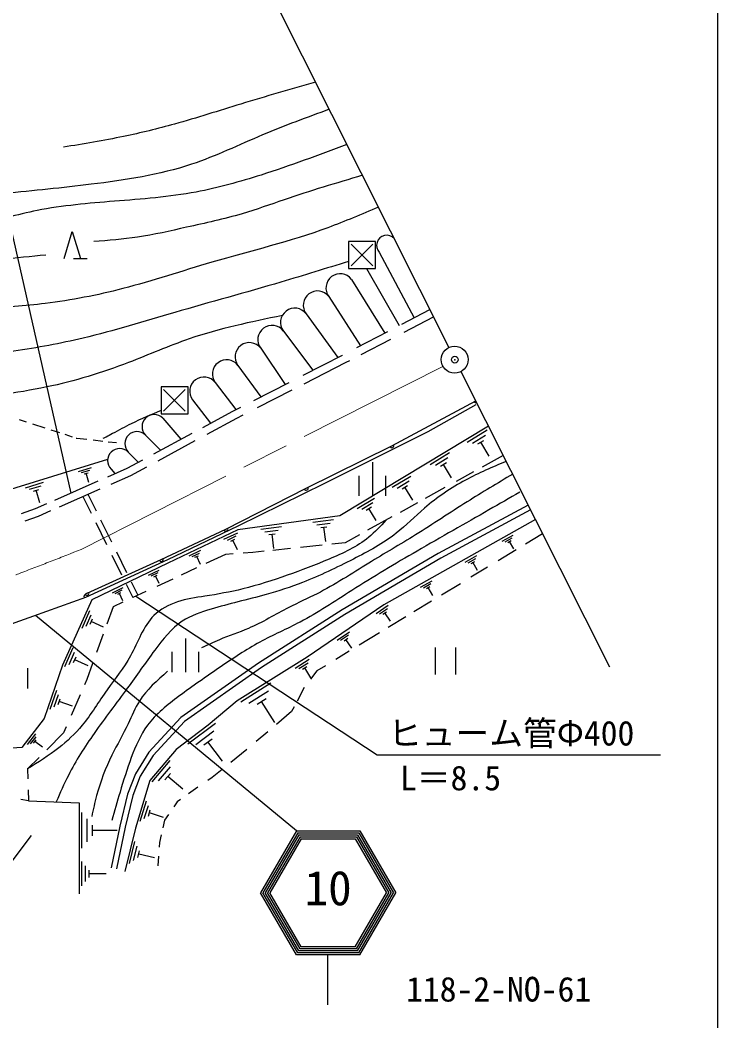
# Model space of a CAD drawing. Units: millimetres, scale not verified. Extents: x 40000 to 680000, y 20000 to 380000.
# Drawn here: x 527309 to 579000, y 244348 to 318526 of the extents above; entities that cross this region are included whole.
import ezdxf
from ezdxf.enums import TextEntityAlignment as Align

# ---------------------------------------------------------------- set-up
doc = ezdxf.new("R2010")
doc.units = ezdxf.units.MM
doc.header["$LTSCALE"] = 1000
doc.header["$PDMODE"] = 32
doc.header["$PDSIZE"] = 500
doc.linetypes.add('CHAIN', pattern=[18.5, 12, -1.5, 3.5, -1.5])
for name, color, linetype, lineweight in [('M-BGD', 7, 'Continuous', 25), ('M-BMK', 2, 'CHAIN', 13), ('M-BMK-SRVR', 3, 'Continuous', 25), ('M-STR-STR3', 7, 'Continuous', 25), ('M-STR-STRC', 7, 'Continuous', 25), ('M-TTL-BAND', 7, 'Continuous', 25)]:
    doc.layers.add(name, color=color, linetype=linetype, lineweight=lineweight)
doc.layers.add('M-OTRS', color=6, linetype='Continuous')
doc.styles.add('ＭＳ ゴシック', font='')
doc.styles.get('ＭＳ ゴシック').set_extended_font_data('MS Gothic')

msp = doc.modelspace()

# ---------------------------------------------------------------- linework, layer by layer
at = {"layer": 'M-BGD'}
for p, q in [((530579, 300844), (531179, 302844)), ((531179, 302844), (531779, 300844)), ((551638, 302104), (551638, 300104)), ((553638, 302104), (551638, 302104)), ((553638, 300104), (553638, 302104)), ((551828, 301904), (553428, 300304)), ((553428, 301904), (551828, 300304)), ((553915, 301313), (556491, 296458)), ((531279, 300844), (532279, 300844)), ((551638, 300104), (553638, 300104)), ((552960, 300104), (555396, 295887)), ((551861, 299305), (554320, 295326)), ((550180, 298030), (552524, 294390)), ((548498, 296755), (550835, 293513)), ((555588, 295987), (557664, 297070)), ((555755, 295398), (557934, 296533)), ((546816, 295480), (548993, 292572)), ((552257, 294251), (554554, 295448)), ((552568, 293736), (554762, 294880)), ((545134, 294205), (546944, 291525)), ((548272, 292203), (551196, 293698)), ((548354, 291571), (551471, 293164)), ((551196, 293698), (551203, 293701)), ((551471, 293164), (551739, 293304)), ((543452, 292930), (545143, 290604)), ((541770, 291655), (543293, 289659)), ((544616, 290335), (547234, 291673)), ((537752, 291335), (537752, 289335)), ((539752, 291335), (537752, 291335)), ((537942, 291135), (539542, 289535)), ((539542, 291135), (537942, 289535)), ((539752, 289335), (539752, 291335)), ((544905, 289808), (547460, 291115)), ((540089, 290380), (541417, 288651)), ((554852, 286981), (561059, 290314)), ((537752, 289335), (539752, 289335)), ((540840, 288340), (543081, 289550)), ((543081, 289550), (543661, 289846)), ((557531, 288044), (561096, 290024)), ((527257, 288911), (527755, 288750)), ((528229, 288597), (529155, 288298)), ((537879, 289020), (539218, 287463)), ((541165, 287833), (543360, 289019)), ((543360, 289019), (543845, 289267)), ((529594, 288156), (530239, 287948)), ((530619, 287825), (531165, 287649)), ((537228, 286388), (540053, 287915)), ((549872, 284214), (557531, 288044)), ((562004, 288433), (550987, 281782)), ((560415, 287238), (561905, 288148)), ((531474, 287549), (531507, 287538)), ((531507, 287538), (532267, 287454)), ((532715, 287404), (533434, 287324)), ((533842, 287279), (534448, 287212)), ((536604, 287759), (537715, 286651)), ((537530, 285870), (540285, 287358)), ((560815, 287178), (561785, 287768)), ((561205, 287108), (561655, 287378)), ((562065, 286198), (561435, 287248)), ((535329, 286498), (536050, 285752)), ((548499, 283833), (554852, 286981)), ((557695, 285598), (559125, 286468)), ((533798, 285948), (521275, 282093)), ((535255, 285322), (536404, 285943)), ((553410, 285755), (553410, 283255)), ((558075, 285538), (559005, 286098)), ((558455, 285468), (558885, 285728)), ((559275, 284598), (558675, 285598)), ((563098, 286256), (561527, 285388)), ((531635, 285078), (532595, 285368)), ((531855, 284988), (532475, 285178)), ((532065, 284888), (532355, 284978)), ((532415, 284258), (532215, 284938)), ((533808, 284685), (535255, 285322)), ((534053, 285237), (534338, 284918)), ((535519, 284783), (536691, 285416)), ((560884, 285033), (559620, 284335)), ((527725, 283868), (529035, 284268)), ((529885, 282955), (533100, 284373)), ((534057, 284138), (535519, 284783)), ((543468, 281046), (549872, 284214)), ((552410, 284755), (552410, 283255)), ((554410, 283255), (554410, 284755)), ((554875, 283898), (556255, 284728)), ((555245, 283838), (556135, 284378)), ((528015, 283748), (528865, 284008)), ((528305, 283618), (528695, 283738)), ((528785, 282758), (528505, 283678)), ((530241, 282457), (533237, 283777)), ((532332, 283378), (532939, 282151)), ((542547, 280800), (548499, 283833)), ((555605, 283778), (556015, 284028)), ((556395, 282938), (555815, 283908)), ((558782, 283873), (557322, 283067)), ((528445, 282321), (529299, 282697)), ((531966, 283217), (532571, 281993)), ((552275, 282318), (553555, 283098)), ((552615, 282268), (553445, 282768)), ((556758, 282755), (555460, 282039)), ((527417, 281944), (528445, 282321)), ((528670, 281764), (529601, 282175)), ((552955, 282208), (553335, 282438)), ((553685, 281428), (553145, 282328)), ((564946, 282579), (558279, 278993)), ((565126, 282221), (558474, 278645)), ((527688, 281404), (528670, 281764)), ((532921, 281284), (533724, 279661)), ((533269, 281484), (534075, 279853)), ((550987, 281782), (543444, 280755)), ((548985, 281308), (550515, 281508)), ((549285, 281118), (550275, 281248)), ((554853, 281703), (553052, 280709)), ((565480, 281516), (554253, 275183)), ((537768, 278539), (542547, 280800)), ((543444, 280755), (538247, 278284)), ((538253, 278537), (543468, 281046)), ((542415, 280048), (543435, 280528)), ((545145, 280788), (546675, 280988)), ((545445, 280598), (546435, 280728)), ((545745, 280398), (546195, 280458)), ((546115, 279358), (545975, 280428)), ((549585, 280918), (550035, 280978)), ((549955, 279878), (549815, 280948)), ((566014, 280453), (564756, 279689)), ((542665, 279978), (543325, 280298)), ((542915, 279908), (543215, 280058)), ((543405, 279268), (543065, 279988)), ((551377, 279784), (550413, 279683)), ((552456, 280380), (551377, 279784)), ((563025, 279908), (563825, 280358)), ((563235, 279868), (563755, 280158)), ((563435, 279818), (563675, 279958)), ((563875, 279328), (563555, 279888)), ((534442, 279111), (535197, 277584)), ((539835, 278828), (540695, 279228)), ((540055, 278768), (540605, 279028)), ((542535, 278922), (541077, 278243)), ((543084, 278961), (542535, 278922)), ((544548, 279065), (543824, 279014)), ((545382, 279153), (544548, 279065)), ((547333, 279359), (546039, 279222)), ((549687, 279606), (548078, 279437)), ((558279, 278993), (551162, 274824)), ((564057, 279264), (562732, 278460)), ((532179, 275764), (538253, 278537)), ((532273, 276050), (537768, 278539)), ((538247, 278284), (532624, 275558)), ((534118, 278863), (534832, 277418)), ((540265, 278708), (540515, 278828)), ((540675, 278168), (540395, 278768)), ((558474, 278645), (551371, 274483)), ((560275, 278348), (561135, 278838)), ((560505, 278308), (561065, 278628)), ((560725, 278258), (560985, 278408)), ((561195, 277728), (560855, 278338)), ((536825, 277378), (537625, 277768)), ((537025, 277328), (537545, 277578)), ((540383, 277920), (539239, 277387)), ((561940, 277978), (560702, 277226)), ((535179, 276718), (535669, 275725)), ((535536, 276896), (536032, 275894)), ((537225, 277268), (537465, 277388)), ((537615, 276768), (537345, 277328)), ((538625, 277101), (537447, 276553)), ((556975, 276498), (557825, 276968)), ((557195, 276458), (557745, 276758)), ((559926, 276755), (558531, 275907)), ((534165, 276078), (534945, 276468)), ((534365, 276028), (534865, 276288)), ((534555, 275978), (534785, 276098)), ((534935, 275488), (534675, 276038)), ((536615, 276166), (535664, 275723)), ((557415, 276408), (557665, 276548)), ((557875, 275888), (557545, 276478)), ((528331, 274362), (532179, 275764)), ((532624, 275558), (530458, 270726)), ((534913, 275373), (534196, 275040)), ((557775, 275448), (556485, 274665)), ((531905, 273468), (532485, 274758)), ((534196, 275040), (533736, 273762)), ((551162, 274824), (544979, 270870)), ((551371, 274483), (545202, 270538)), ((554253, 275183), (548574, 271302)), ((553685, 274548), (554575, 275158)), ((553935, 274528), (554515, 274918)), ((554175, 274498), (554445, 274678)), ((554735, 273968), (554315, 274588)), ((524869, 273129), (528331, 274362)), ((532205, 273608), (532585, 274448)), ((532495, 273748), (532675, 274138)), ((533485, 273538), (532585, 273948)), ((555893, 274305), (554574, 273504)), ((533468, 273017), (532981, 271663)), ((550805, 272578), (551705, 273198)), ((553920, 273106), (552436, 272204)), ((539553, 272699), (539553, 270199)), ((551055, 272558), (551645, 272958)), ((551305, 272528), (551575, 272718)), ((551875, 271988), (551445, 272628)), ((530615, 270608), (531255, 272018)), ((530945, 270758), (531355, 271678)), ((538553, 271699), (538553, 270199)), ((540553, 270199), (540553, 271699)), ((551695, 271755), (550688, 271143)), ((558073, 270020), (558073, 272020)), ((559573, 272020), (559573, 270020)), ((531265, 270908), (531455, 271328)), ((532345, 270678), (531365, 271118)), ((532687, 270847), (532255, 269648)), ((544979, 270870), (539228, 266845)), ((548574, 271302), (543398, 268067)), ((547675, 270498), (548725, 271158)), ((547955, 270458), (548645, 270888)), ((527898, 268997), (527898, 270497)), ((530458, 270726), (529092, 266773)), ((545202, 270538), (539494, 266542)), ((548235, 270418), (548555, 270608)), ((548855, 269778), (548395, 270518)), ((549293, 270295), (548822, 269680)), ((549925, 270679), (549293, 270295)), ((532255, 269648), (532091, 269270)), ((543665, 267998), (545895, 269398)), ((529545, 267458), (530025, 268858)), ((529845, 267638), (530155, 268548)), ((544265, 267908), (545715, 268818)), ((548358, 269073), (547823, 268044)), ((530135, 267808), (530275, 268228)), ((531185, 267678), (530205, 268018)), ((531757, 268506), (531090, 266977)), ((543398, 268067), (541241, 266269)), ((544865, 267818), (545535, 268238)), ((546175, 266458), (545205, 268028)), ((547424, 267276), (546308, 266327)), ((547611, 267636), (547424, 267276)), ((529092, 266773), (527439, 264616)), ((539228, 266845), (536856, 264257)), ((539494, 266542), (537175, 264012)), ((539735, 264878), (541785, 266418)), ((527865, 264848), (528475, 265638)), ((530530, 265694), (529282, 264446)), ((530726, 266142), (530530, 265694)), ((541241, 266269), (538869, 264472)), ((540325, 264848), (541665, 265848)), ((545673, 265788), (544806, 265051)), ((528095, 264898), (528495, 265408)), ((528315, 264938), (528505, 265178)), ((528965, 264628), (528415, 265058)), ((540915, 264808), (541535, 265268)), ((542305, 263608), (541225, 265038)), ((527439, 264616), (525426, 264472)), ((536856, 264257), (535850, 262675)), ((538869, 264472), (536928, 262172)), ((544108, 264475), (542919, 263513)), ((528716, 263881), (527870, 263034)), ((537175, 264012), (536209, 262495)), ((537095, 262068), (538435, 263648)), ((527870, 263034), (527892, 262304)), ((535850, 262675), (535275, 261165)), ((537575, 262148), (538445, 263178)), ((538045, 262218), (538445, 262698)), ((542272, 262989), (541529, 262388)), ((536209, 262495), (535657, 261047)), ((536928, 262172), (535850, 258649)), ((539355, 261518), (538245, 262458)), ((541529, 262388), (541217, 262171)), ((527917, 261477), (527942, 260662)), ((535275, 261165), (534700, 258793)), ((540486, 261664), (539777, 261171)), ((527942, 260662), (527361, 260756)), ((527942, 260662), (531680, 260518)), ((531680, 260518), (531680, 253761)), ((535657, 261047), (535090, 258705)), ((536205, 259148), (536665, 260658)), ((538941, 260590), (538689, 260223)), ((539195, 260767), (538941, 260590)), ((531885, 257158), (531885, 259788)), ((536515, 259348), (536815, 260328)), ((536825, 259538), (536955, 259988)), ((537945, 259438), (536895, 259768)), ((538294, 259645), (538006, 259224)), ((532285, 257618), (532285, 259328)), ((538006, 259224), (537886, 258669)), ((532675, 258078), (532675, 258858)), ((534515, 258468), (532675, 258468)), ((534700, 258793), (534053, 255702)), ((535090, 258705), (534444, 255620)), ((535850, 258649), (535059, 255414)), ((526659, 256103), (528159, 258103)), ((535405, 256008), (535805, 257658)), ((537647, 257571), (537619, 257234)), ((537769, 258134), (537647, 257571)), ((535725, 256238), (535985, 257308)), ((536045, 256468), (536165, 256958)), ((537265, 256428), (536105, 256718)), ((531885, 254358), (531885, 256158)), ((537563, 256559), (537503, 255846)), ((532155, 254678), (532155, 255848)), ((532425, 254988), (532425, 255528)), ((533685, 255258), (532425, 255258))]:
    msp.add_line(p, q, dxfattribs=at)
for centre, radius, start, end in [((554467, 301823), 752, 42.70939, 222.70939), ((551020, 298668), 1055, 37.16659, 217.16659), ((549339, 297393), 1055, 37.16659, 217.16659), ((547657, 296118), 1055, 37.16659, 217.16659), ((545975, 294843), 1055, 37.16659, 217.16659), ((544293, 293568), 1055, 37.16659, 217.16659), ((542611, 292293), 1055, 37.16659, 217.16659), ((540930, 291018), 1055, 37.16659, 217.16659), ((561059, 290314), 150, 208.23097, 296.6787), ((537241, 288390), 897, 44.67992, 224.67992), ((535966, 287129), 897, 44.67992, 224.67992), ((534691, 285868), 897, 44.67992, 224.67992), ((554852, 286981), 150, 206.35821, 28.23097), ((548499, 283833), 150, 207.00409, 26.35821), ((542547, 280800), 150, 205.31667, 27.00409), ((537768, 278539), 150, 204.37647, 25.31667), ((532480, 275594), 500, 114.37647, 159.37647), ((532273, 276050), 150, 204.37647, 24.37647)]:
    msp.add_arc(centre, radius, start, end, dxfattribs=at)
for points, knots in [([(549198, 313919), (547353, 313391), (545509, 312863), (543674, 312301), (542036, 311800), (540406, 311272), (538755, 310814), (537508, 310468), (536248, 310162), (534980, 309899), (533501, 309593), (532010, 309345), (530519, 309098)], [0, 0, 0, 0, 1, 1, 1, 2, 2, 2, 3, 3, 3, 4, 4, 4, 4]), ([(550208, 311908), (548554, 311304), (546900, 310700), (545276, 310013), (543525, 309274), (541808, 308439), (540014, 307840), (537624, 307042), (535096, 306662), (532578, 306353), (530439, 306090), (528305, 305878), (526172, 305667)], [0, 0, 0, 0, 1, 1, 1, 2, 2, 2, 3, 3, 3, 4, 4, 4, 4]), ([(551517, 309303), (549412, 308514), (547306, 307726), (545161, 307039), (543582, 306534), (541982, 306084), (540357, 305781), (538360, 305408), (536327, 305256), (534294, 305095), (532374, 304942), (530455, 304782), (528574, 304408), (527107, 304117), (525664, 303696), (524228, 303264), (522042, 302608), (519872, 301928), (517707, 301205), (515702, 300536), (513701, 299832), (511645, 299375), (509916, 298991), (508150, 298783), (506383, 298574)], [0, 0, 0, 0, 1, 1, 1, 2, 2, 2, 3, 3, 3, 4, 4, 4, 5, 5, 5, 6, 6, 6, 7, 7, 7, 8, 8, 8, 8]), ([(552666, 307017), (550729, 306439), (548791, 305862), (546877, 305209), (545841, 304856), (544811, 304481), (543764, 304170), (542409, 303768), (541023, 303475), (539640, 303166), (538432, 302897), (537226, 302616), (536005, 302434), (534937, 302275), (533857, 302191), (532777, 302108)], [0, 0, 0, 0, 1, 1, 1, 2, 2, 2, 3, 3, 3, 4, 4, 4, 5, 5, 5, 5]), ([(553847, 304666), (552611, 304133), (551375, 303600), (550115, 303136), (547309, 302103), (544384, 301414), (541509, 300572), (539307, 299927), (537136, 299193), (534916, 298619), (533031, 298131), (531110, 297759), (529179, 297520), (527662, 297332), (526138, 297227), (524601, 297215), (523557, 297207), (522506, 297243), (521488, 297093), (519985, 296872), (518552, 296248), (517093, 295750), (514564, 294887), (511956, 294405), (509402, 293675), (507959, 293262), (506533, 292769), (505069, 292454), (503292, 292071), (501459, 291949), (499636, 291905), (497902, 291862), (496176, 291891), (494448, 292149), (493086, 292352), (491723, 292698), (490541, 293370), (489713, 293841), (488974, 294472), (488283, 295140), (487765, 295640), (487275, 296161), (486784, 296682)], [0, 0, 0, 0, 1, 1, 1, 2, 2, 2, 3, 3, 3, 4, 4, 4, 5, 5, 5, 6, 6, 6, 7, 7, 7, 8, 8, 8, 9, 9, 9, 10, 10, 10, 11, 11, 11, 12, 12, 12, 13, 13, 13, 14, 14, 14, 14]), ([(529223, 301105), (528116, 301001), (527010, 300898), (525913, 300725), (524639, 300523), (523378, 300226), (522142, 299857), (520518, 299371), (518937, 298758), (517337, 298192), (515892, 297680), (514430, 297205), (512942, 296849), (511633, 296535), (510302, 296314), (508975, 296055), (507514, 295771), (506057, 295441), (504580, 295323), (502756, 295177), (500901, 295353), (499087, 295689), (497691, 295948), (496319, 296301), (494997, 296788), (493853, 297209), (492747, 297731), (491640, 298253)], [0, 0, 0, 0, 1, 1, 1, 2, 2, 2, 3, 3, 3, 4, 4, 4, 5, 5, 5, 6, 6, 6, 7, 7, 7, 8, 8, 8, 9, 9, 9, 9]), ([(551638, 300633), (549973, 300117), (548307, 299601), (546636, 299107), (544017, 298334), (541384, 297615), (538762, 296849), (536510, 296191), (534268, 295498), (531987, 294957), (530294, 294555), (528580, 294236), (526859, 293980), (525132, 293723), (523398, 293529), (521671, 293247), (520348, 293032), (519029, 292764), (517765, 292332), (516839, 292016), (515943, 291612), (515060, 291188), (514913, 291117), (514766, 291046), (514620, 290974), (514473, 290902), (514327, 290829), (514180, 290757), (513369, 290359), (512541, 289996), (511713, 289632)], [0, 0, 0, 0, 1, 1, 1, 2, 2, 2, 3, 3, 3, 4, 4, 4, 5, 5, 5, 6, 6, 6, 7, 7, 7, 8, 8, 8, 9, 9, 9, 10, 10, 10, 10]), ([(546736, 296633), (544406, 296149), (542077, 295666), (539841, 294897), (538325, 294375), (536853, 293722), (535349, 293146), (533375, 292389), (531349, 291764), (529284, 291331), (528151, 291094), (527007, 290914), (525866, 290718), (525675, 290685), (525485, 290652), (525296, 290617), (525106, 290582), (524916, 290546), (524726, 290513), (524331, 290446), (523934, 290397), (523536, 290347)], [0, 0, 0, 0, 1, 1, 1, 2, 2, 2, 3, 3, 3, 4, 4, 4, 5, 5, 5, 6, 6, 6, 7, 7, 7, 7]), ([(537752, 289589), (537011, 289275), (536271, 288960), (535550, 288605), (535078, 288373), (534613, 288123), (534149, 287873), (533994, 287790), (533840, 287707), (533684, 287625), (533607, 287584), (533529, 287543), (533451, 287502)], [0, 0, 0, 0, 1, 1, 1, 2, 2, 2, 3, 3, 3, 4, 4, 4, 4]), ([(563316, 285822), (562298, 285392), (561280, 284961), (560308, 284437), (559222, 283853), (558194, 283151), (557258, 282345), (556550, 281735), (555895, 281065), (555165, 280491), (554198, 279732), (553100, 279142), (551996, 278578), (550759, 277946), (549515, 277346), (548229, 276843), (547349, 276500), (546450, 276201), (545538, 275947), (544844, 275753), (544142, 275585), (543445, 275408), (542786, 275241), (542132, 275066), (541472, 274870), (540720, 274647), (539961, 274395), (539319, 273973), (538505, 273438), (537881, 272627), (537286, 271821), (536589, 270877), (535932, 269940), (535253, 269010), (534441, 267898), (533598, 266797), (532802, 265662), (532102, 264663), (531438, 263637), (530888, 262552), (530562, 261910), (530276, 261247), (529989, 260583)], [0, 0, 0, 0, 1, 1, 1, 2, 2, 2, 3, 3, 3, 4, 4, 4, 5, 5, 5, 6, 6, 6, 7, 7, 7, 8, 8, 8, 9, 9, 9, 10, 10, 10, 11, 11, 11, 12, 12, 12, 13, 13, 13, 14, 14, 14, 14]), ([(563796, 284866), (562667, 284195), (561538, 283523), (560427, 282823), (559145, 282015), (557887, 281169), (556600, 280371), (555453, 279660), (554283, 278987), (553132, 278279), (551867, 277500), (550625, 276680), (549305, 276006), (548615, 275654), (547904, 275343), (547212, 274990), (546211, 274479), (545251, 273882), (544223, 273435), (543518, 273129), (542781, 272892), (542070, 272598), (541625, 272414), (541190, 272207), (540755, 272000)], [0, 0, 0, 0, 1, 1, 1, 2, 2, 2, 3, 3, 3, 4, 4, 4, 5, 5, 5, 6, 6, 6, 7, 7, 7, 8, 8, 8, 8]), ([(564314, 283541), (563557, 283101), (562800, 282662), (562042, 282225), (560269, 281205), (558487, 280202), (556720, 279176), (555089, 278228), (553470, 277260), (551876, 276246), (550615, 275442), (549370, 274609), (548050, 273914), (547065, 273394), (546038, 272952), (545060, 272419), (544045, 271866), (543083, 271216), (542130, 270565), (541104, 269864), (540089, 269161), (539080, 268412), (538223, 267776), (537370, 267105), (536748, 266260), (536224, 265547), (535865, 264710), (535552, 263868), (535237, 263016), (534970, 262160), (534715, 261297), (534510, 260602), (534314, 259903), (534117, 259204)], [0, 0, 0, 0, 1, 1, 1, 2, 2, 2, 3, 3, 3, 4, 4, 4, 5, 5, 5, 6, 6, 6, 7, 7, 7, 8, 8, 8, 9, 9, 9, 10, 10, 10, 11, 11, 11, 11]), ([(554409, 281458), (554001, 281014), (553592, 280570), (553132, 280192), (552276, 279488), (551239, 279012), (550202, 278578), (549170, 278145), (548138, 277752), (547093, 277382), (546013, 276999), (544919, 276638), (543804, 276365), (542878, 276138), (541937, 275971), (540994, 275827), (540309, 275723), (539624, 275631), (538961, 275408), (538318, 275193), (537697, 274856), (537227, 274392), (536418, 273594), (536054, 272422), (535493, 271402), (534997, 270502), (534346, 269721), (533758, 268891), (533139, 268015), (532589, 267085), (531905, 266260), (531392, 265642), (530803, 265082), (530171, 264585), (529443, 264013), (528656, 263524), (527870, 263034)], [0, 0, 0, 0, 1, 1, 1, 2, 2, 2, 3, 3, 3, 4, 4, 4, 5, 5, 5, 6, 6, 6, 7, 7, 7, 8, 8, 8, 9, 9, 9, 10, 10, 10, 11, 11, 11, 12, 12, 12, 12]), ([(538243, 270266), (537465, 269585), (536687, 268903), (536150, 268054), (535820, 267531), (535582, 266946), (535313, 266379), (534937, 265586), (534501, 264832), (534117, 264047), (533649, 263090), (533258, 262087), (532981, 261058), (532843, 260544), (532733, 260023), (532622, 259503)], [0, 0, 0, 0, 1, 1, 1, 2, 2, 2, 3, 3, 3, 4, 4, 4, 5, 5, 5, 5])]:
    msp.add_open_spline(points, degree=3, knots=knots, dxfattribs=at)
at = {"layer": 'M-BMK'}
msp.add_line((531843, 279291), (558627, 292860), dxfattribs=at)
msp.add_open_spline([(472469, 274911), (474272, 274446), (476076, 273982), (477895, 273587), (479391, 273262), (480897, 272985), (482412, 272766), (483788, 272566), (485171, 272414), (486556, 272280), (488196, 272122), (489838, 271989), (491483, 271907), (494043, 271779), (496611, 271775), (499171, 271897), (501454, 272006), (503730, 272214), (506004, 272455), (508602, 272730), (511198, 273046), (513766, 273524), (516182, 273974), (518574, 274566), (520923, 275290), (523153, 275977), (525344, 276782), (527523, 277614), (528967, 278165), (530405, 278728), (531843, 279291)], degree=3, knots=[0, 0, 0, 0, 1, 1, 1, 2, 2, 2, 3, 3, 3, 4, 4, 4, 5, 5, 5, 6, 6, 6, 7, 7, 7, 8, 8, 8, 9, 9, 9, 10, 10, 10, 10], dxfattribs=at)
at = {"layer": 'M-BMK-SRVR'}
for p, q in [((541321, 329594), (559074, 294265)), ((559968, 292485), (570971, 270587))]:
    msp.add_line(p, q, dxfattribs=at)
msp.add_circle((559492, 293362), 1000, dxfattribs=at)
at = {"layer": 'M-OTRS'}
msp.add_point((559511, 293355), dxfattribs=at)
at = {"layer": 'M-STR-STR3'}
for p, q in [((535896, 275831), (553759, 264066)), ((553759, 264066), (574749, 264066))]:
    msp.add_line(p, q, dxfattribs=at)
at = {"layer": 'M-STR-STRC'}
for p, q in [((525400, 308483), (531063, 283475)), ((547774, 258450), (528447, 274404)), ((547785, 258450), (545130, 253850)), ((547872, 258300), (545303, 253850)), ((547959, 258150), (545476, 253850)), ((547785, 258450), (552478, 258450)), ((547872, 258300), (552392, 258300)), ((547959, 258150), (552305, 258150)), ((552305, 258150), (554788, 253850)), ((552392, 258300), (554961, 253850)), ((552478, 258450), (555134, 253850)), ((548045, 258000), (545649, 253850)), ((548132, 257850), (545822, 253850)), ((548045, 258000), (552218, 258000)), ((548132, 257850), (552132, 257850)), ((552132, 257850), (554441, 253850)), ((552218, 258000), (554614, 253850)), ((547785, 249250), (545130, 253850)), ((547872, 249400), (545303, 253850)), ((547959, 249550), (545476, 253850)), ((548045, 249700), (545649, 253850)), ((548132, 249850), (545822, 253850)), ((552132, 249850), (554441, 253850)), ((552218, 249700), (554614, 253850)), ((552305, 249550), (554788, 253850)), ((552392, 249400), (554961, 253850)), ((552478, 249250), (555134, 253850)), ((552478, 249250), (547785, 249250)), ((552392, 249400), (547872, 249400)), ((552305, 249550), (547959, 249550)), ((552218, 249700), (548045, 249700)), ((552132, 249850), (548132, 249850)), ((550083, 249250), (550083, 245550))]:
    msp.add_line(p, q, dxfattribs=at)
at = {"layer": 'M-TTL-BAND'}
msp.add_line((579000, 20000), (579000, 370000), dxfattribs=at)

# ---------------------------------------------------------------- texts
at = {"layer": 'M-STR-STR3', "style": 'ＭＳ ゴシック'}
for s, p in [('ヒューム管Φ400', (554562, 265678)), ('L＝8.5', (555449, 262358))]:
    msp.add_text(s, height=1833, dxfattribs=at).set_placement(p, align=Align.MIDDLE_LEFT)
at = {"layer": 'M-STR-STRC', "style": 'ＭＳ ゴシック'}
for s, height, p in [('10', 2566, (548382, 252150)), ('118-2-NO-61', 1833, (555897, 245237))]:
    msp.add_text(s, height=height, dxfattribs=at).set_placement(p, align=Align.BOTTOM_LEFT)

doc.saveas('drawing.dxf')
